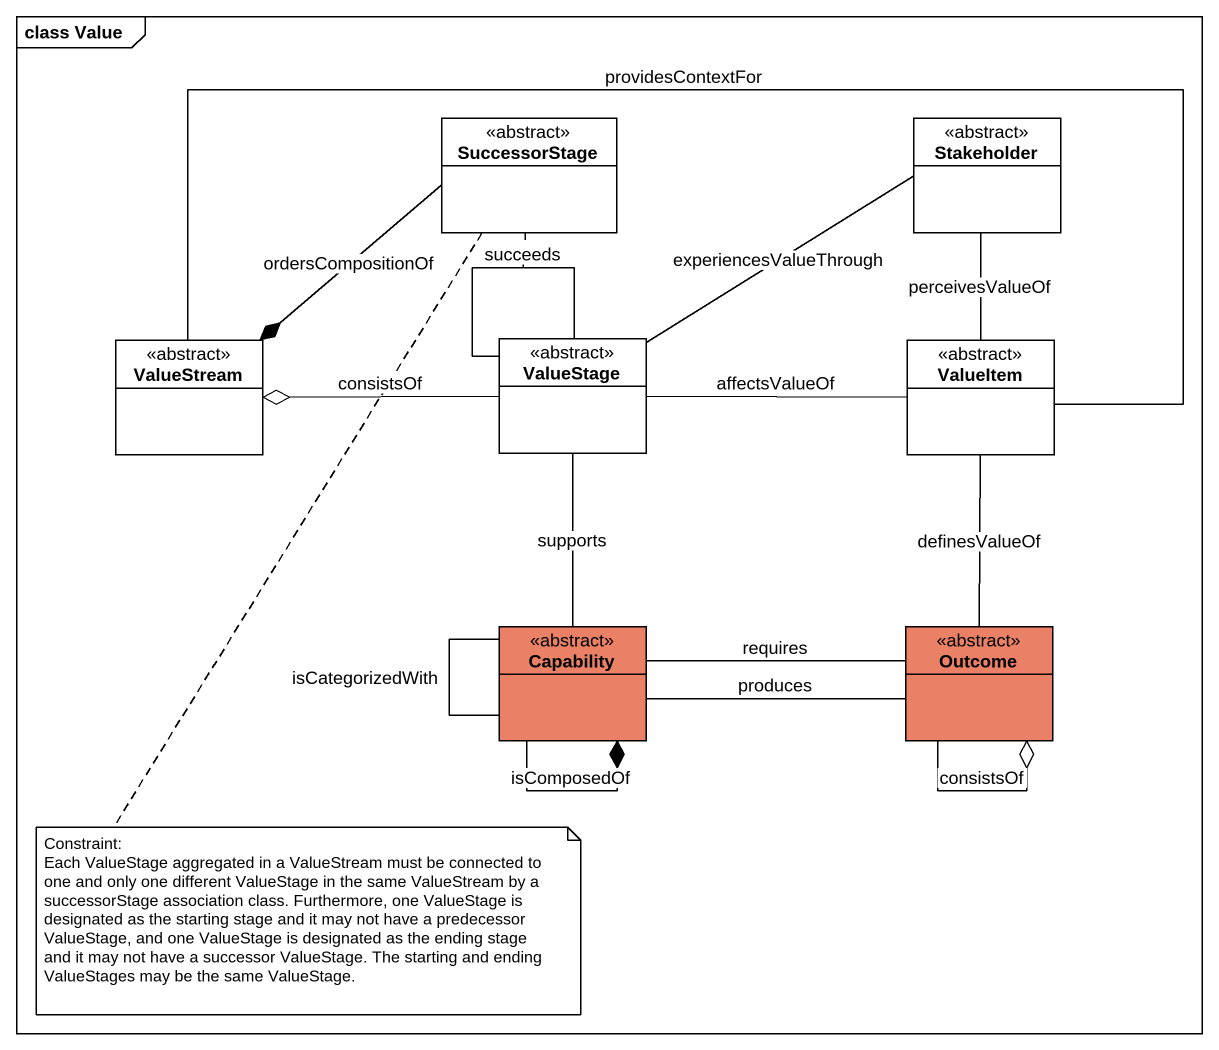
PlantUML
@startuml
mainframe class Value
hide circle
hide empty members
class SuccessorStage <<abstract>>
class Stakeholder <<abstract>>
class ValueStream <<abstract>>
class ValueStage <<abstract>>
class ValueItem <<abstract>>
class Capability <<abstract>> #EA8066
class Outcome <<abstract>> #EA8066
SuccessorStage --* ValueStream : ordersCompositionOf
Stakeholder -- ValueItem : perceivesValueOf
ValueStage -right- Stakeholder : experiencesValueThrough
ValueStage -left-o ValueStream : consistsOf
ValueStage -- ValueStage : succeeds
(ValueStage, ValueStage) .. SuccessorStage
ValueStage -right- ValueItem : affectsValueOf
ValueItem -left- ValueStream : providesContextFor
ValueItem -- Outcome : definesValueOf
Capability -up- ValueStage : supports
Capability --* Capability : isComposedOf
Capability -- Capability : isCategorizedWith
Capability -right- Outcome : produces
Capability -right- Outcome : requires
Outcome --o Outcome : consistsOf
note bottom of SuccessorStage
  Constraint:
  Each ValueStage aggregated in a ValueStream must be connected to one and only one different ValueStage in the same ValueStream by a successorStage association class. Furthermore, one ValueStage is designated as the starting stage and it may not have a predecessor ValueStage, and one ValueStage is designated as the ending stage and it may not have a successor ValueStage. The starting and ending ValueStages may be the same ValueStage.
end note
@enduml
